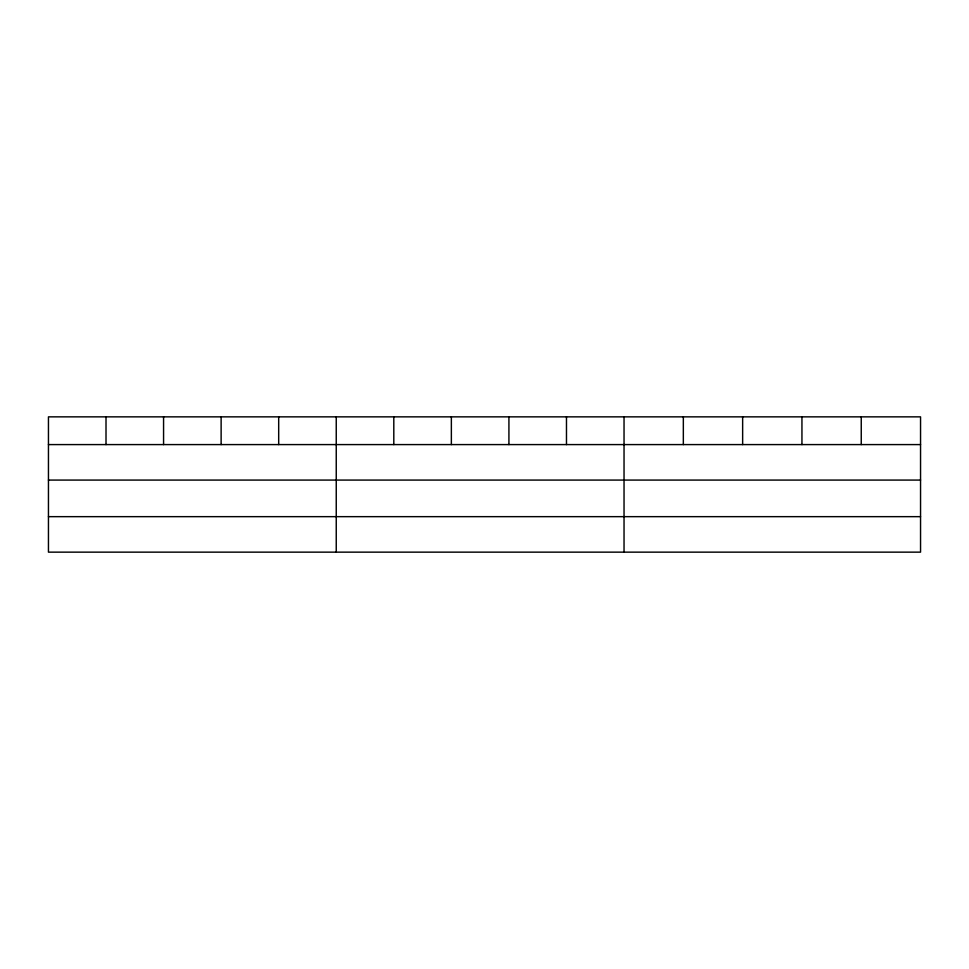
<?xml version="1.0" encoding="UTF-8"?>
<svg xmlns="http://www.w3.org/2000/svg" width="969" height="969" viewBox="0 0 969 969"><rect width="100%" height="100%" fill="white"/><g stroke="black" fill="none" stroke-linecap="round" stroke-linejoin="round"><path stroke-width="1.45" d="M920.55 480.079L920.55 416.852L48.45 416.852L48.45 552.148L920.55 552.148L920.55 480.079L48.45 480.079M48.45 444.589L920.55 444.589M48.45 516.659L920.55 516.659M861.247 416.852L861.247 444.589M801.944 416.852L801.944 444.589M742.642 416.852L742.642 444.589M683.339 416.852L683.339 444.589M624.036 416.852L624.036 552.148M566.477 416.852L566.477 444.589M508.919 416.852L508.919 444.589M451.36 416.852L451.36 444.589M393.802 416.852L393.802 444.589M336.243 416.852L336.243 552.148M278.684 416.852L278.684 444.589M221.126 416.852L221.126 444.589M163.567 416.852L163.567 444.589M106.009 416.852L106.009 444.589"/></g></svg>
